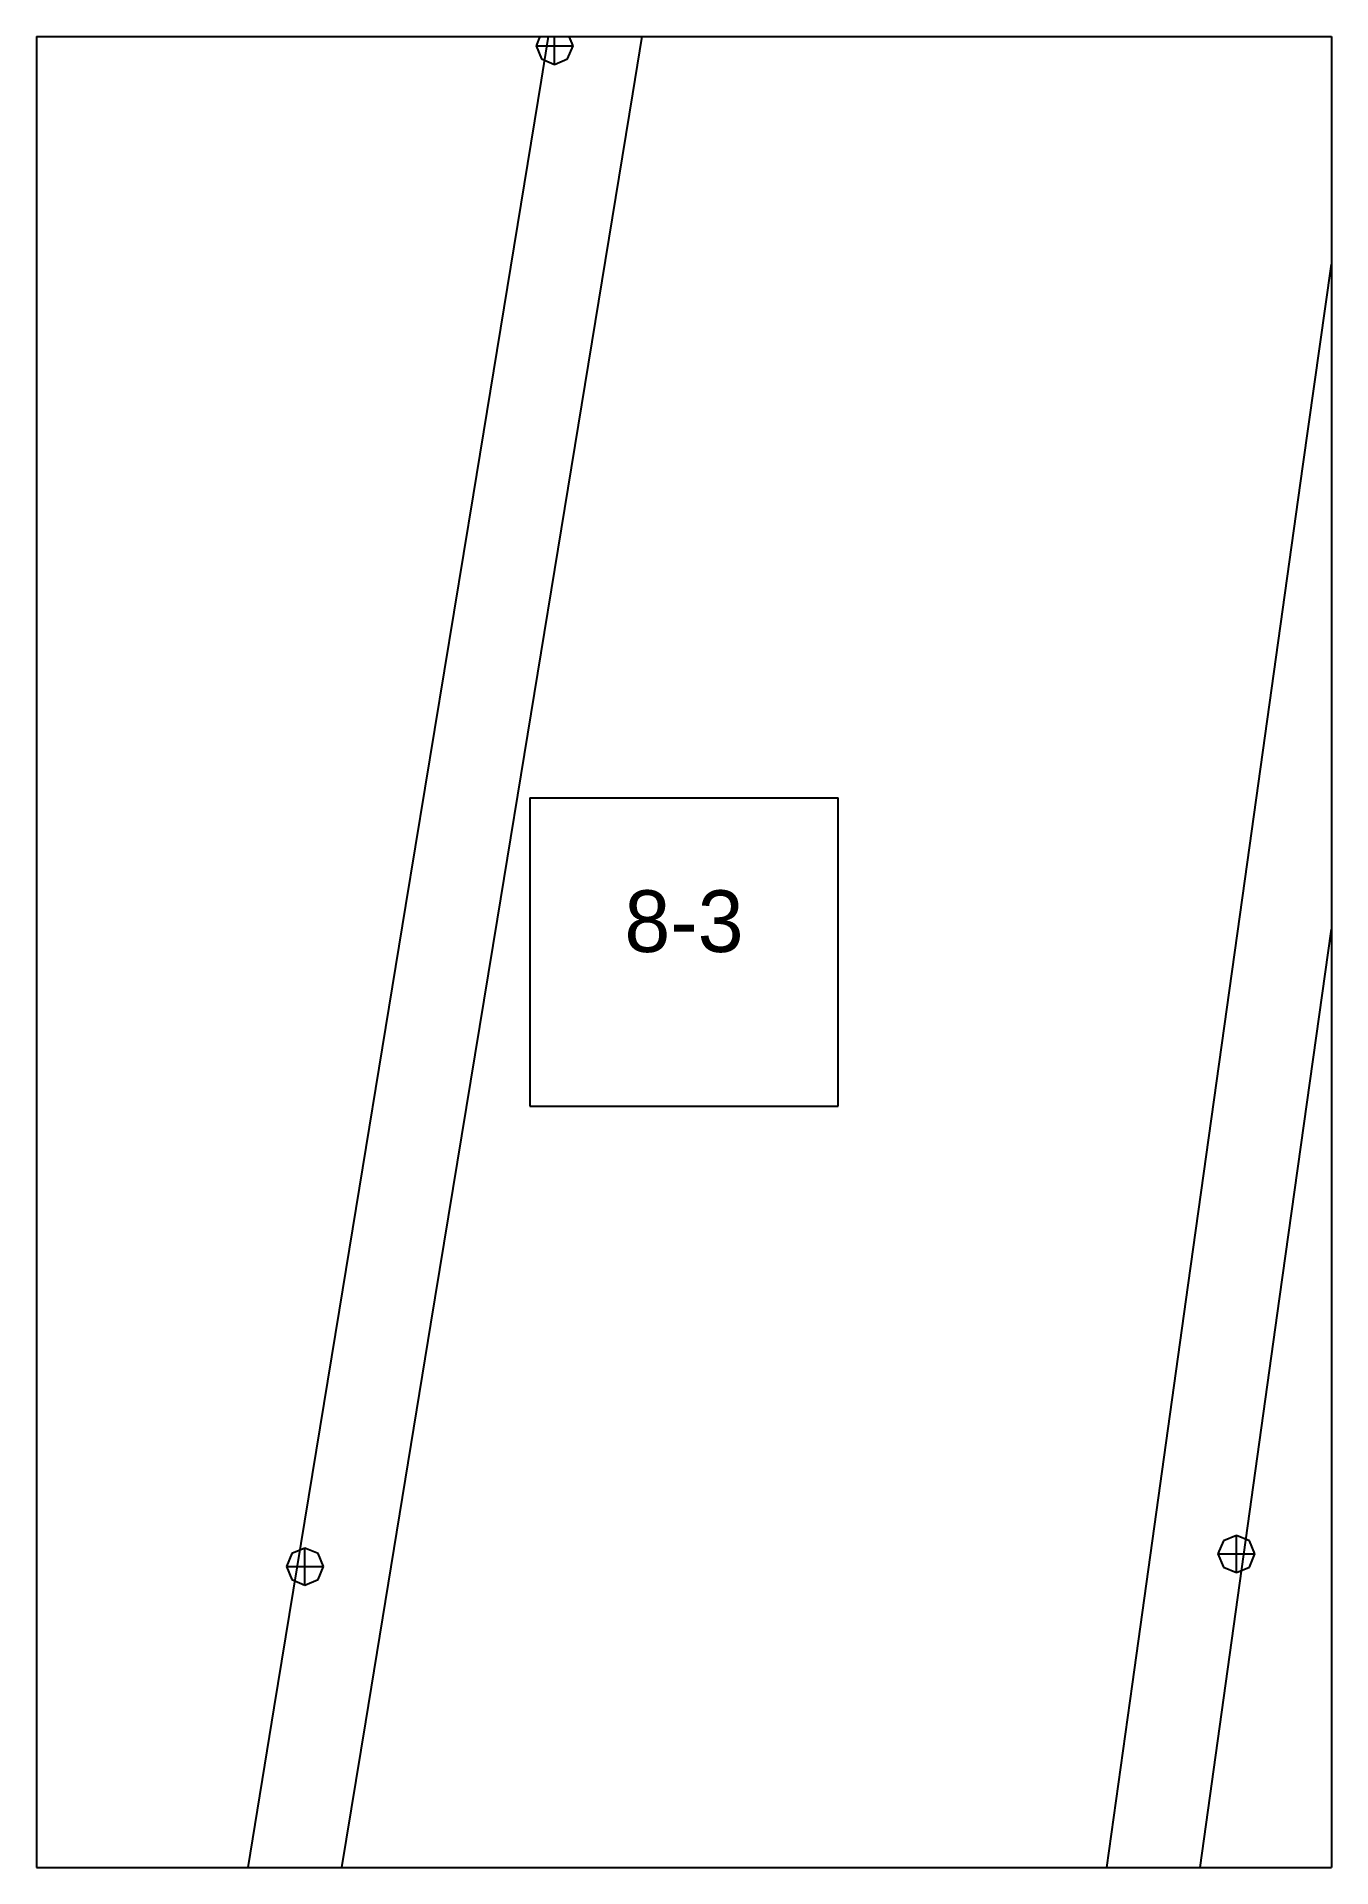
# Paper-space layout 'Plan 8-3' of a CAD drawing. Header units: metres, sheet in millimetres. Extents: x 0 to 210, y 0 to 297.
# The model-space entities are those that its viewports show. They can reach past a viewport. Long polylines and large blocks are cut down to what shows.
import ezdxf
from ezdxf.enums import TextEntityAlignment as Align

# ---------------------------------------------------------------- set-up
doc = ezdxf.new("R2010")
doc.units = ezdxf.units.M
for name, color, linetype in [('default', 7, 'Continuous'), ('TEXTLAYER', 7, 'Continuous'), ('VIEWPORTS', 7, 'Continuous')]:
    doc.layers.add(name, color=color, linetype=linetype)

msp = doc.modelspace()

# ---------------------------------------------------------------- linework, layer by layer
at = {"color": 9}
for p, q in [((420, -1782), (420, -2079)), ((420, -1782), (420, -2079)), ((630, -1782), (630, -2079)), ((630, -1782), (630, -2079)), ((210, -2079), (420, -2079)), ((210, -2079), (420, -2079)), ((420, -2079), (630, -2079)), ((420, -2079), (420, -2376)), ((420, -2079), (630, -2079)), ((420, -2079), (420, -2376)), ((630, -2079), (840, -2079)), ((630, -2079), (630, -2376)), ((630, -2079), (840, -2079)), ((630, -2079), (630, -2376)), ((500, -2202.5), (550, -2202.5)), ((500, -2202.5), (500, -2252.5)), ((550, -2252.5), (550, -2202.5)), ((500, -2252.5), (550, -2252.5)), ((210, -2376), (420, -2376)), ((210, -2376), (420, -2376)), ((420, -2376), (630, -2376)), ((420, -2376), (420, -2673)), ((420, -2376), (630, -2376)), ((420, -2376), (420, -2673)), ((630, -2376), (840, -2376)), ((630, -2376), (630, -2673)), ((630, -2376), (840, -2376)), ((630, -2376), (630, -2673))]:
    msp.add_line(p, q, dxfattribs=at)
at = {"layer": 'default', "color": 7, "linetype": 'Continuous'}
for p, q in [((501.88, -2086.04), (512.98, -2018.33)), ((516.71, -2088.29), (527.81, -2020.58)), ((501.88, -2078.38), (501, -2080.5)), ((504, -2077.5), (501.88, -2078.38)), ((506.12, -2078.38), (504, -2077.5)), ((504, -2083.5), (504, -2077.5)), ((507, -2080.5), (506.12, -2078.38)), ((501, -2080.5), (501.88, -2082.62)), ((501, -2080.5), (507, -2080.5)), ((506.12, -2082.62), (507, -2080.5)), ((625.38, -2148.75), (634.88, -2081.22)), ((501.88, -2082.62), (504, -2083.5)), ((504, -2083.5), (506.12, -2082.62)), ((490.84, -2153.32), (501.88, -2086.04)), ((505.67, -2155.57), (516.71, -2088.29)), ((616.01, -2215.61), (625.38, -2148.75)), ((630.83, -2217.86), (640.21, -2151.01)), ((479.91, -2219.94), (490.84, -2153.32)), ((494.74, -2222.19), (505.67, -2155.57)), ((606.77, -2281.54), (616.01, -2215.61)), ((621.6, -2283.79), (630.83, -2217.86)), ((469.13, -2285.63), (479.91, -2219.94)), ((483.96, -2287.88), (494.74, -2222.19)), ((597.73, -2346.28), (606.77, -2281.54)), ((612.56, -2348.52), (621.6, -2283.79)), ((458.54, -2350.13), (469.13, -2285.63)), ((473.37, -2352.38), (483.96, -2287.88)), ((614.61, -2322.15), (612.49, -2323.03)), ((616.74, -2323.03), (614.61, -2322.15)), ((614.61, -2328.15), (614.61, -2322.15)), ((461.4, -2325.08), (460.52, -2327.2)), ((463.52, -2324.2), (461.4, -2325.08)), ((465.64, -2325.08), (463.52, -2324.2)), ((463.52, -2330.2), (463.52, -2324.2)), ((466.52, -2327.2), (465.64, -2325.08)), ((612.49, -2323.03), (611.61, -2325.15)), ((611.61, -2325.15), (612.49, -2327.28)), ((611.61, -2325.15), (617.61, -2325.15)), ((617.61, -2325.15), (616.74, -2323.03)), ((616.74, -2327.28), (617.61, -2325.15)), ((460.52, -2327.2), (461.4, -2329.32)), ((460.52, -2327.2), (466.52, -2327.2)), ((465.64, -2329.32), (466.52, -2327.2)), ((612.49, -2327.28), (614.61, -2328.15)), ((614.61, -2328.15), (616.74, -2327.28)), ((461.4, -2329.32), (463.52, -2330.2)), ((463.52, -2330.2), (465.64, -2329.32)), ((588.92, -2409.47), (597.73, -2346.28)), ((603.75, -2411.72), (612.56, -2348.52)), ((448.21, -2413.09), (458.54, -2350.13)), ((463.04, -2415.34), (473.37, -2352.38))]:
    msp.add_line(p, q, dxfattribs=at)

# ---------------------------------------------------------------- texts
at = {"layer": 'TEXTLAYER', "color": 1}
msp.add_text('8-3', height=10, dxfattribs=at).set_placement((525, -2227.5), align=Align.CENTER)

psp = doc.layouts.new('Plan 8-3')

# ---------------------------------------------------------------- viewports
at = {"layer": 'VIEWPORTS'}
psp.add_viewport(center=(105, 148.5), size=(210, 297), view_center_point=(525, -2227.5), view_height=297, dxfattribs=at)

doc.saveas('drawing.dxf')
